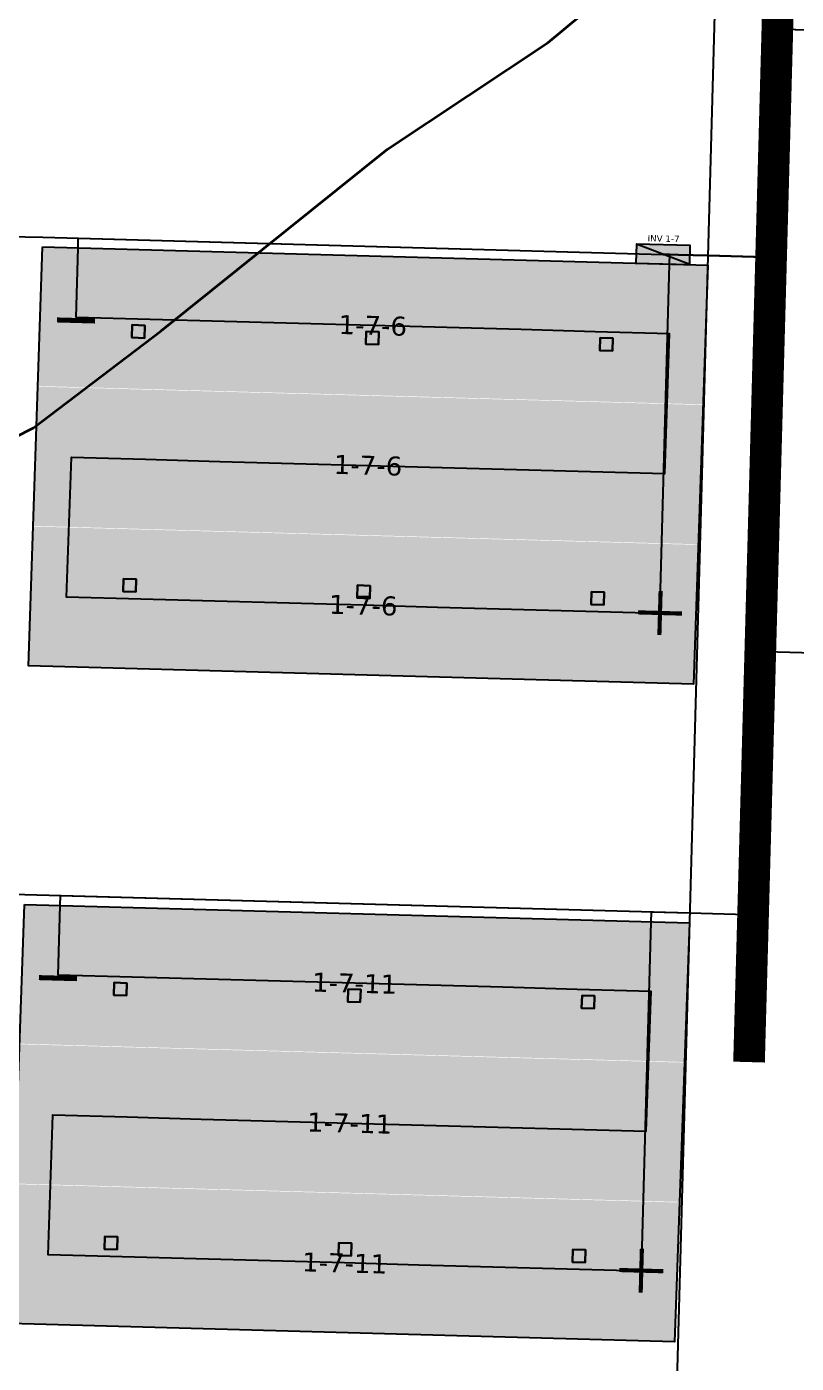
# Model space of a CAD drawing. Header units: metres. Extents: x 1477905 to 1478744, y 4202276 to 4202610.
# Drawn here: x 1478183.54 to 1478195.71, y 4202335.72 to 4202356.82 of the extents above; entities that cross this region are included whole.
import ezdxf

# ---------------------------------------------------------------- set-up
doc = ezdxf.new("R2010")
doc.units = ezdxf.units.M
doc.layers.add('Nouveau Terrain - CN - Courbes', color=22, linetype='Continuous', lineweight=0)
for name, color, linetype in [('PVcase AC Cables (Inverter - Transformer)', 181, 'Continuous'), ('PVcase Device Coloring', 7, 'Continuous'), ('PVcase Device Numbering', 7, 'Continuous'), ('PVcase Inverters', 7, 'Continuous'), ('PVcase Polarity Symbols', 7, 'Continuous'), ('PVcase Poles', 7, 'Continuous'), ('PVcase PV Area', 30, 'Continuous'), ('PVcase PV Modules (full frames)', 142, 'Continuous'), ('PVcase PV Modules (optimised)', 142, 'Continuous'), ('PVcase String Cables', 150, 'Continuous'), ('PVcase Stringing Numbers', 7, 'Continuous'), ('PVcase Strings', 92, 'Continuous'), ('PVcase Trenches', 7, 'Continuous')]:
    doc.layers.add(name, color=color, linetype=linetype)
doc.layers.add('PVcase AlignmentLine', color=130, linetype='Continuous', plot=False)
doc.styles.get("Standard").update_dxf_attribs({"font": 'verdana.ttf'})
doc.styles.add('UBS-Style de texte', font='verdana.ttf')

# ---------------------------------------------------------------- blocks, each defined once
blk = doc.blocks.new('3P9@15DEG F FX ID1 PVBlock')
at = {"layer": 'PVcase PV Modules (optimised)', "color": 0}
blk.add_polyline3d([(0, 0, 1.773945735132677), (10.51400162759372, -0.289989266967853, 1.773945735132681), (10.33147062642251, -6.907928142661405, 3.503197731902218e-15), (-0.1825310011712116, -6.617938875693552, 0)], close=True, dxfattribs=at)
blk = doc.blocks.new('PVcase Inverter (1st tier)')
at = {"layer": 'PVcase Inverters', "color": 0}
blk.add_lwpolyline([(0, 0), (850, 0), (850, 300), (0, 300)], close=True, dxfattribs=at)
blk.add_lwpolyline([(850, 0), (0, 300)], dxfattribs=at)

msp = doc.modelspace()

# ---------------------------------------------------------------- hatches: boundary and pattern name
at = {"layer": 'PVcase Device Coloring', "true_color": 0xb3ff80, "transparency": 33554582}
for points in [[(1478183.794517739, 4202353.347259003), (1478183.719763267, 4202351.148105009), (1478194.230760544, 4202350.858198607), (1478194.305515016, 4202353.057352601)], [(1478183.719435108, 4202351.138451128), (1478183.644680636, 4202348.939297135), (1478194.155677913, 4202348.649390733), (1478194.230432386, 4202350.848544726)], [(1478183.644352478, 4202348.929643254), (1478183.569598005, 4202346.730489261), (1478194.080595283, 4202346.440582858), (1478194.155349755, 4202348.639736852)], [(1478183.509864996, 4202342.962458455), (1478183.431436479, 4202340.763405797), (1478193.940662045, 4202340.47354826), (1478194.019090561, 4202342.672600918)], [(1478183.431092192, 4202340.75375236), (1478183.352663676, 4202338.554699702), (1478193.861889241, 4202338.264842165), (1478193.940317758, 4202340.463894823)], [(1478183.352319389, 4202338.545046265), (1478183.273890872, 4202336.345993607), (1478193.783116438, 4202336.05613607), (1478193.861544955, 4202338.255188728)]]:
    msp.add_hatch(color=71, dxfattribs=at).paths.add_polyline_path(points, flags=0)
at = {"layer": 'PVcase Device Coloring', "true_color": 0xb3ff80, "transparency": 33554672}
msp.add_hatch(color=71, dxfattribs=at).paths.add_polyline_path([(1478193.180541245, 4202353.388494865), (1478193.172270016, 4202353.088608908), (1478194.021946892, 4202353.065173761), (1478194.030218121, 4202353.365059718)], flags=0)
msp.add_hatch(color=71, dxfattribs=at).paths.add_polyline_path([(1478193.180541245, 4202353.388494865), (1478193.172270016, 4202353.088608908), (1478194.021946892, 4202353.065173761), (1478194.030218121, 4202353.365059718)], flags=0)
msp.add_hatch(color=71, dxfattribs=at).paths.add_polyline_path([(1478193.180541245, 4202353.388494865), (1478193.172270016, 4202353.088608908), (1478194.021946892, 4202353.065173761), (1478194.030218121, 4202353.365059718)], flags=0)
msp.add_hatch(color=71, dxfattribs=at).paths.add_polyline_path([(1478193.180541245, 4202353.388494865), (1478193.172270016, 4202353.088608908), (1478194.021946892, 4202353.065173761), (1478194.030218121, 4202353.365059718)], flags=0)
msp.add_hatch(color=71, dxfattribs=at).paths.add_polyline_path([(1478193.180541245, 4202353.388494865), (1478193.172270016, 4202353.088608908), (1478194.021946892, 4202353.065173761), (1478194.030218121, 4202353.365059718)], flags=0)
msp.add_hatch(color=71, dxfattribs=at).paths.add_polyline_path([(1478193.180541245, 4202353.388494865), (1478193.172270016, 4202353.088608908), (1478194.021946892, 4202353.065173761), (1478194.030218121, 4202353.365059718)], flags=0)
msp.add_hatch(color=71, dxfattribs=at).paths.add_polyline_path([(1478193.180541245, 4202353.388494865), (1478193.172270016, 4202353.088608908), (1478194.021946892, 4202353.065173761), (1478194.030218121, 4202353.365059718)], flags=0)
msp.add_hatch(color=71, dxfattribs=at).paths.add_polyline_path([(1478193.180541245, 4202353.388494865), (1478193.172270016, 4202353.088608908), (1478194.021946892, 4202353.065173761), (1478194.030218121, 4202353.365059718)], flags=0)
msp.add_hatch(color=71, dxfattribs=at).paths.add_polyline_path([(1478193.180541245, 4202353.388494865), (1478193.172270016, 4202353.088608908), (1478194.021946892, 4202353.065173761), (1478194.030218121, 4202353.365059718)], flags=0)

# ---------------------------------------------------------------- linework, layer by layer
at = {"layer": 'Nouveau Terrain - CN - Courbes', "linetype": 'Continuous', "lineweight": 35}
msp.add_polyline3d([(1478108.201662792, 4202310.286563788, 79), (1478129.648820191, 4202326.529082592, 79), (1478131.325178437, 4202327.386794096, 79), (1478146.788935921, 4202338.104896107, 79), (1478150.584058713, 4202340.325232695, 79), (1478154.523617674, 4202342.235574438, 79), (1478158.607612805, 4202343.835921335, 79), (1478168.154587835, 4202346.603702808, 79), (1478173.782166189, 4202347.811481615, 79), (1478177.965599721, 4202348.287399109, 79), (1478180.922794931, 4202349.103019699, 79), (1478183.651854246, 4202350.490134071, 79), (1478185.66780204, 4202352.018921008, 79), (1478189.245597964, 4202354.888711737, 79), (1478191.782635741, 4202356.570647975, 79), (1478193.89331294, 4202358.324786164, 79)], dxfattribs=at)
at = {"layer": 'PVcase AC Cables (Inverter - Transformer)'}
msp.add_polyline3d([(1478195.571860031, 4202359.156991498, 78.17785319563251), (1478195.489761804, 4202356.167001256, 78.10736016489003), (1478195.407663577, 4202353.177011013, 78.02777231194682), (1478194.310611034, 4202353.207269088, 78.05296328516975), (1478194.310611034, 4202353.207269088, 81.43080594335092), (1478193.601244069, 4202353.226834313, 81.4477741297537)], dxfattribs=at)
at = {"layer": 'PVcase AlignmentLine'}
msp.add_lwpolyline([(1478196.779234952, 4202442.745830558), (1478193.703769114, 4202331.24014277)], dxfattribs=at)
at = {"layer": 'PVcase Poles'}
for points in [[(1478185.204731791, 4202351.911832657, 78.00686617287882), (1478185.210245943, 4202352.111756628, 78.00686617287882), (1478185.210245943, 4202352.111756628, 81.32701883635167), (1478185.204731791, 4202351.911832657, 81.27341368011336), (1478185.204731791, 4202351.911832657, 78.00686617287882), (1478185.404655761, 4202351.906318504, 78.00686617287882), (1478185.404655761, 4202351.906318504, 81.26863146246573), (1478185.204731791, 4202351.911832657, 81.27341368011336), (1478185.404655761, 4202351.906318504, 81.26863146246573), (1478185.410169914, 4202352.106242476, 81.32223661870403), (1478185.410169914, 4202352.106242476, 78.00686617287882), (1478185.404655761, 4202351.906318504, 78.00686617287882), (1478185.410169914, 4202352.106242476, 78.00686617287882), (1478185.210245943, 4202352.111756628, 78.00686617287882), (1478185.410169914, 4202352.106242476, 78.00686617287882), (1478185.410169914, 4202352.106242476, 81.32223661870403), (1478185.210245943, 4202352.111756628, 81.32701883635167)], [(1478188.903267722, 4202351.809822426, 77.92116865035167), (1478188.908781874, 4202352.009746398, 77.92116865035167), (1478188.908781874, 4202352.009746398, 81.23854918626486), (1478188.903267722, 4202351.809822426, 81.18494403002656), (1478188.903267722, 4202351.809822426, 77.92116865035167), (1478189.103191693, 4202351.804308274, 77.92116865035167), (1478189.103191693, 4202351.804308274, 81.18016181237893), (1478188.903267722, 4202351.809822426, 81.18494403002656), (1478189.103191693, 4202351.804308274, 81.18016181237893), (1478189.108705845, 4202352.004232245, 81.23376696861723), (1478189.108705845, 4202352.004232245, 77.92116865035167), (1478189.103191693, 4202351.804308274, 77.92116865035167), (1478189.108705845, 4202352.004232245, 77.92116865035167), (1478188.908781874, 4202352.009746398, 77.92116865035167), (1478189.108705845, 4202352.004232245, 77.92116865035167), (1478189.108705845, 4202352.004232245, 81.23376696861723), (1478188.908781874, 4202352.009746398, 81.23854918626486)], [(1478192.601803653, 4202351.707812197, 77.84101313119842), (1478192.607317805, 4202351.907736168, 77.84101313119842), (1478192.607317805, 4202351.907736168, 81.15007953643205), (1478192.601803653, 4202351.707812197, 81.09647438019374), (1478192.601803653, 4202351.707812197, 77.84101313119842), (1478192.801727624, 4202351.702298044, 77.84101313119842), (1478192.801727624, 4202351.702298044, 81.09169216254611), (1478192.601803653, 4202351.707812197, 81.09647438019374), (1478192.801727624, 4202351.702298044, 81.09169216254611), (1478192.807241776, 4202351.902222016, 81.14529731878442), (1478192.807241776, 4202351.902222016, 77.84101313119842), (1478192.801727624, 4202351.702298044, 77.84101313119842), (1478192.807241776, 4202351.902222016, 77.84101313119842), (1478192.607317805, 4202351.907736168, 77.84101313119842), (1478192.807241776, 4202351.902222016, 77.84101313119842), (1478192.807241776, 4202351.902222016, 81.14529731878442), (1478192.607317805, 4202351.907736168, 81.15007953643205)], [(1478185.068464273, 4202347.90306574, 77.89087144136329), (1478185.073978426, 4202348.102989712, 77.89087144136329), (1478185.073978426, 4202348.102989712, 80.2525817310401), (1478185.068464273, 4202347.90306574, 80.19897657480179), (1478185.068464273, 4202347.90306574, 77.89087144136329), (1478185.268388244, 4202347.897551588, 77.89087144136329), (1478185.268388244, 4202347.897551588, 80.19419435715416), (1478185.068464273, 4202347.90306574, 80.19897657480179), (1478185.268388244, 4202347.897551588, 80.19419435715416), (1478185.273902396, 4202348.097475559, 80.24779951339247), (1478185.273902396, 4202348.097475559, 77.89087144136329), (1478185.268388244, 4202347.897551588, 77.89087144136329), (1478185.273902396, 4202348.097475559, 77.89087144136329), (1478185.073978426, 4202348.102989712, 77.89087144136329), (1478185.273902396, 4202348.097475559, 77.89087144136329), (1478185.273902396, 4202348.097475559, 80.24779951339247), (1478185.073978426, 4202348.102989712, 80.2525817310401)], [(1478188.767000205, 4202347.80105551, 77.80767927992837), (1478188.772514357, 4202348.000979481, 77.80767927992837), (1478188.772514357, 4202348.000979481, 80.16411208095329), (1478188.767000205, 4202347.80105551, 80.110506924715), (1478188.767000205, 4202347.80105551, 77.80767927992837), (1478188.966924175, 4202347.795541357, 77.80767927992837), (1478188.966924175, 4202347.795541357, 80.10572470706735), (1478188.767000205, 4202347.80105551, 80.110506924715), (1478188.966924175, 4202347.795541357, 80.10572470706735), (1478188.972438328, 4202347.995465329, 80.15932986330566), (1478188.972438328, 4202347.995465329, 77.80767927992837), (1478188.966924175, 4202347.795541357, 77.80767927992837), (1478188.972438328, 4202347.995465329, 77.80767927992837), (1478188.772514357, 4202348.000979481, 77.80767927992837), (1478188.972438328, 4202347.995465329, 77.80767927992837), (1478188.972438328, 4202347.995465329, 80.15932986330566), (1478188.772514357, 4202348.000979481, 80.16411208095329)], [(1478192.465536135, 4202347.69904528, 77.72597058185436), (1478192.471050288, 4202347.898969252, 77.72597058185436), (1478192.471050288, 4202347.898969252, 80.07564243112432), (1478192.465536135, 4202347.69904528, 80.02203727488602), (1478192.465536135, 4202347.69904528, 77.72597058185436), (1478192.665460106, 4202347.693531128, 77.72597058185436), (1478192.665460106, 4202347.693531128, 80.01725505723839), (1478192.465536135, 4202347.69904528, 80.02203727488602), (1478192.665460106, 4202347.693531128, 80.01725505723839), (1478192.670974259, 4202347.893455099, 80.07086021347669), (1478192.670974259, 4202347.893455099, 77.72597058185436), (1478192.665460106, 4202347.693531128, 77.72597058185436), (1478192.670974259, 4202347.893455099, 77.72597058185436), (1478192.471050288, 4202347.898969252, 77.72597058185436), (1478192.670974259, 4202347.893455099, 77.72597058185436), (1478192.670974259, 4202347.893455099, 80.07086021347669), (1478192.471050288, 4202347.898969252, 80.07564243112432)], [(1478184.917652635, 4202341.527099032, 77.73662699791471), (1478184.923166788, 4202341.727023004, 77.73662699791471), (1478184.923166788, 4202341.727023004, 81.06780695855998), (1478184.917652635, 4202341.527099032, 81.0141927652286), (1478184.917652635, 4202341.527099032, 77.73662699791471), (1478185.117576606, 4202341.52158488, 77.73662699791471), (1478185.117576606, 4202341.52158488, 81.00816239549013), (1478184.917652635, 4202341.527099032, 81.0141927652286), (1478185.117576606, 4202341.52158488, 81.00816239549013), (1478185.123090758, 4202341.721508851, 81.06177658882153), (1478185.123090758, 4202341.721508851, 77.73662699791471), (1478185.117576606, 4202341.52158488, 77.73662699791471), (1478185.123090758, 4202341.721508851, 77.73662699791471), (1478184.923166788, 4202341.727023004, 77.73662699791471), (1478185.123090758, 4202341.721508851, 77.73662699791471), (1478185.123090758, 4202341.721508851, 81.06177658882153), (1478184.923166788, 4202341.727023004, 81.06780695855998)], [(1478188.615565149, 4202341.425105997, 77.61737606086993), (1478188.621079301, 4202341.625029969, 77.61737606086993), (1478188.621079301, 4202341.625029969, 80.9562656586353), (1478188.615565149, 4202341.425105997, 80.9026514653039), (1478188.615565149, 4202341.425105997, 77.61737606086993), (1478188.81548912, 4202341.419591845, 77.61737606086993), (1478188.81548912, 4202341.419591845, 80.89662109556545), (1478188.615565149, 4202341.425105997, 80.9026514653039), (1478188.81548912, 4202341.419591845, 80.89662109556545), (1478188.821003272, 4202341.619515817, 80.95023528889683), (1478188.821003272, 4202341.619515817, 77.61737606086993), (1478188.81548912, 4202341.419591845, 77.61737606086993), (1478188.821003272, 4202341.619515817, 77.61737606086993), (1478188.621079301, 4202341.625029969, 77.61737606086993), (1478188.821003272, 4202341.619515817, 77.61737606086993), (1478188.821003272, 4202341.619515817, 80.95023528889683), (1478188.621079301, 4202341.625029969, 80.9562656586353)], [(1478192.313477663, 4202341.323112962, 77.53870444155217), (1478192.318991815, 4202341.523036934, 77.53870444155217), (1478192.318991815, 4202341.523036934, 80.84472435846027), (1478192.313477663, 4202341.323112962, 80.79111016512887), (1478192.313477663, 4202341.323112962, 77.53870444155217), (1478192.513401634, 4202341.317598809, 77.53870444155217), (1478192.513401634, 4202341.317598809, 80.78507979539042), (1478192.313477663, 4202341.323112962, 80.79111016512887), (1478192.513401634, 4202341.317598809, 80.78507979539042), (1478192.518915786, 4202341.517522781, 80.8386939887218), (1478192.518915786, 4202341.517522781, 77.53870444155217), (1478192.513401634, 4202341.317598809, 77.53870444155217), (1478192.518915786, 4202341.517522781, 77.53870444155217), (1478192.318991815, 4202341.523036934, 77.53870444155217), (1478192.518915786, 4202341.517522781, 77.53870444155217), (1478192.518915786, 4202341.517522781, 80.8386939887218), (1478192.318991815, 4202341.523036934, 80.84472435846027)], [(1478184.774687821, 4202337.518516836, 77.64117283537246), (1478184.780201973, 4202337.718440807, 77.64117283537246), (1478184.780201973, 4202337.718440807, 79.99355095830468), (1478184.774687821, 4202337.518516836, 79.9399367649733), (1478184.774687821, 4202337.518516836, 77.64117283537246), (1478184.974611792, 4202337.513002683, 77.64117283537246), (1478184.974611792, 4202337.513002683, 79.93390639523483), (1478184.774687821, 4202337.518516836, 79.9399367649733), (1478184.974611792, 4202337.513002683, 79.93390639523483), (1478184.980125944, 4202337.712926655, 79.98752058856623), (1478184.980125944, 4202337.712926655, 77.64117283537246), (1478184.974611792, 4202337.513002683, 77.64117283537246), (1478184.980125944, 4202337.712926655, 77.64117283537246), (1478184.780201973, 4202337.718440807, 77.64117283537246), (1478184.980125944, 4202337.712926655, 77.64117283537246), (1478184.980125944, 4202337.712926655, 79.98752058856623), (1478184.780201973, 4202337.718440807, 79.99355095830468)], [(1478188.472600335, 4202337.4165238, 77.52192189830444), (1478188.478114487, 4202337.616447772, 77.52192189830444), (1478188.478114487, 4202337.616447772, 79.88200965812965), (1478188.472600335, 4202337.4165238, 79.82839546479826), (1478188.472600335, 4202337.4165238, 77.52192189830444), (1478188.672524306, 4202337.411009648, 77.52192189830444), (1478188.672524306, 4202337.411009648, 79.8223650950598), (1478188.472600335, 4202337.4165238, 79.82839546479826), (1478188.672524306, 4202337.411009648, 79.8223650950598), (1478188.678038458, 4202337.61093362, 79.87597928839119), (1478188.678038458, 4202337.61093362, 77.52192189830444), (1478188.672524306, 4202337.411009648, 77.52192189830444), (1478188.678038458, 4202337.61093362, 77.52192189830444), (1478188.478114487, 4202337.616447772, 77.52192189830444), (1478188.678038458, 4202337.61093362, 77.52192189830444), (1478188.678038458, 4202337.61093362, 79.87597928839119), (1478188.478114487, 4202337.616447772, 79.88200965812965)], [(1478192.170512848, 4202337.314530765, 77.4128727221935), (1478192.176027001, 4202337.514454736, 77.4128727221935), (1478192.176027001, 4202337.514454736, 79.77046835795991), (1478192.170512848, 4202337.314530765, 79.71685416462853), (1478192.170512848, 4202337.314530765, 77.4128727221935), (1478192.370436819, 4202337.309016612, 77.4128727221935), (1478192.370436819, 4202337.309016612, 79.71082379489006), (1478192.170512848, 4202337.314530765, 79.71685416462853), (1478192.370436819, 4202337.309016612, 79.71082379489006), (1478192.375950971, 4202337.508940584, 79.76443798822146), (1478192.375950971, 4202337.508940584, 77.4128727221935), (1478192.370436819, 4202337.309016612, 77.4128727221935), (1478192.375950971, 4202337.508940584, 77.4128727221935), (1478192.176027001, 4202337.514454736, 77.4128727221935), (1478192.375950971, 4202337.508940584, 77.4128727221935), (1478192.375950971, 4202337.508940584, 79.76443798822146), (1478192.176027001, 4202337.514454736, 79.77046835795991)]]:
    msp.add_polyline3d(points, dxfattribs=at)
at = {"layer": 'PVcase PV Area', "color": 92, "lineweight": 0, "ltscale": 0.3}
msp.add_lwpolyline([(1478081.195897831, 4202309.408074516, -0.05134033259658074), (1478078.780944264, 4202309.865308243), (1478063.362561366, 4202314.461482239, 0.05805379121474256), (1478060.627146449, 4202314.941552777, 0.01764863790454796), (1478045.521908471, 4202315.280897629), (1477980.304835158, 4202315.382556441), (1477969.227141967, 4202315.399824084, -0.5981483022966041), (1477963.409771807, 4202326.276816209), (1477966.523975583, 4202330.958387922), (1477988.681383842, 4202364.267542757), (1478000.256834568, 4202382.239012351), (1478010.317299969, 4202397.723511036), (1478024.479096755, 4202416.97208983), (1478037.541256056, 4202436.830169353), (1478046.880113991, 4202449.340671219), (1478048.925549185, 4202451.178073373), (1478191.473299444, 4202447.246428729, 0.1064139140517762), (1478196.779234951, 4202442.745830558), (1478193.703769114, 4202331.24014277), (1478155.058289575, 4202322.182856176, 0.2166355322477609), (1478133.90654308, 4202308.191252904, -0.2264994037307809), (1478128.45885733, 4202305.403806316), (1478120.587080255, 4202306.0704303)], format="xyb", close=True, dxfattribs=at)
at = {"layer": 'PVcase String Cables'}
for points in [[(1478197.483325194, 4202378.701597208, 81.9867871869515), (1478197.059496216, 4202378.713286939, 81.99744341753734), (1478197.059496216, 4202378.713286939, 78.56125462929336), (1478195.909626176, 4202378.745001786, 78.59493531861888), (1478195.834263516, 4202376.000318632, 78.5360084681712), (1478195.758900855, 4202373.255635477, 78.47755518487479), (1478195.683538195, 4202370.510952322, 78.4156899387031), (1478195.608175534, 4202367.766269168, 78.36324698704412), (1478195.532812874, 4202365.021586013, 78.30839169026835), (1478195.457450213, 4202362.276902858, 78.25294749817819), (1478195.382087553, 4202359.532219703, 78.19105647587051), (1478195.306724892, 4202356.787536548, 78.12696372385957), (1478196.445212301, 4202356.756135649, 78.0994150060959), (1478196.445212301, 4202356.756135649, 81.4968609533698), (1478211.072804463, 4202356.352688457, 81.19911161136923), (1478211.068668848, 4202356.202745472, 81.19909497419381), (1478211.038335786, 4202355.102974188, 80.90423906187473)], [(1478197.483325194, 4202378.701597208, 81.9867871869515), (1478197.059496216, 4202378.713286939, 81.99744341753734), (1478197.059496216, 4202378.713286939, 78.56125462929336), (1478195.909626176, 4202378.745001786, 78.59493531861888), (1478195.834263516, 4202376.000318632, 78.5360084681787), (1478195.758900855, 4202373.255635477, 78.47755518487479), (1478195.683538195, 4202370.510952322, 78.4156899387031), (1478195.608175534, 4202367.766269168, 78.36324698705178), (1478195.532812873, 4202365.021586013, 78.30839169028322), (1478195.457450213, 4202362.276902858, 78.25294749819197), (1478195.382087552, 4202359.532219703, 78.19105647587637), (1478195.306724892, 4202356.787536548, 78.12696372387053), (1478196.445212301, 4202356.756135649, 78.0994150060959), (1478196.445212301, 4202356.756135649, 81.4968609533698), (1478212.233073576, 4202356.320686789, 81.17549396047042), (1478212.228937962, 4202356.170743803, 81.17547732329915), (1478212.137672462, 4202352.861774365, 80.28832086062938)], [(1478197.483325194, 4202378.701597208, 81.9867871869515), (1478197.059496216, 4202378.713286939, 81.99744341753734), (1478197.059496216, 4202378.713286939, 78.56125462929336), (1478195.909626176, 4202378.745001786, 78.59493531861888), (1478195.834263516, 4202376.000318632, 78.5360084681712), (1478195.758900855, 4202373.255635477, 78.47755518487479), (1478195.683538195, 4202370.510952322, 78.4156899387031), (1478195.608175534, 4202367.766269168, 78.36324698704412), (1478195.532812874, 4202365.021586013, 78.30839169027578), (1478195.457450213, 4202362.276902858, 78.2529474981851), (1478195.382087552, 4202359.532219703, 78.19105647587637), (1478195.306724892, 4202356.787536548, 78.12696372386505), (1478196.445212301, 4202356.756135649, 78.0994150060959), (1478196.445212301, 4202356.756135649, 81.4968609533698), (1478213.405385008, 4202356.288352979, 81.1516311843115), (1478213.401249394, 4202356.138409994, 81.15161454714023), (1478213.309983893, 4202352.829440556, 80.26445808447521)], [(1478197.483325194, 4202378.701597208, 81.9867871869515), (1478197.059496216, 4202378.713286939, 81.99744341753734), (1478197.059496216, 4202378.713286939, 78.56125462929336), (1478195.909626176, 4202378.745001786, 78.59493531861888), (1478195.834263516, 4202376.000318632, 78.5360084681712), (1478195.758900855, 4202373.255635477, 78.47755518487479), (1478195.683538195, 4202370.510952322, 78.4156899387031), (1478195.608175534, 4202367.766269168, 78.36324698704412), (1478195.532812874, 4202365.021586013, 78.30839169027578), (1478195.457450213, 4202362.276902858, 78.2529474981851), (1478195.382087552, 4202359.532219703, 78.19105647587637), (1478195.306724892, 4202356.787536548, 78.12696372386505), (1478196.445212301, 4202356.756135649, 78.0994150060959), (1478196.445212301, 4202356.756135649, 81.4968609533698), (1478212.245115894, 4202356.320354647, 81.17524883521986), (1478212.24098028, 4202356.170411661, 81.17523219804384), (1478212.210647217, 4202355.070640378, 80.8803762859748)], [(1478193.601244069, 4202353.226834313, 81.4477741297537), (1478194.310611035, 4202353.207269094, 81.4308059433499), (1478194.310611035, 4202353.207269094, 78.05296328531513), (1478195.407663578, 4202353.177011027, 78.02777231231283), (1478195.479196128, 4202355.782202804, 78.09812164744808), (1478195.550728677, 4202358.387394581, 78.16105853963076), (1478195.622261226, 4202360.992586358, 78.21938156308578), (1478195.693793776, 4202363.597778136, 78.27516454231149), (1478194.597780864, 4202363.628007537, 78.30825923936115), (1478194.597780864, 4202363.628007537, 81.72426129096817), (1478173.534114851, 4202364.208969676, 82.09853669290837), (1478173.271295742, 4202364.216218553, 82.10230004232166), (1478163.308484955, 4202364.491005282, 82.20832968804368), (1478163.30434934, 4202364.341062308, 82.20832513942233), (1478163.152151402, 4202358.822894716, 80.72909059554047)], [(1478193.601244069, 4202353.226834313, 81.4477741297537), (1478194.310611035, 4202353.207269094, 81.4308059433499), (1478194.310611035, 4202353.207269094, 78.05296328531513), (1478195.407663578, 4202353.177011027, 78.02777231231283), (1478195.479196128, 4202355.782202804, 78.09812164744808), (1478195.550728677, 4202358.387394582, 78.16105853965519), (1478195.622261226, 4202360.992586359, 78.21938156310847), (1478195.693793776, 4202363.597778137, 78.27516454233209), (1478194.597780864, 4202363.628007524, 78.30825923907973), (1478194.597780864, 4202363.628007524, 81.72426129096482), (1478194.00411371, 4202363.644381595, 81.73481002509867), (1478193.999978095, 4202363.494438617, 81.7347973468417), (1478193.847780157, 4202357.976271026, 80.2554131946218)], [(1478193.601244069, 4202353.226834313, 81.4477741297537), (1478194.310611035, 4202353.207269094, 81.4308059433499), (1478194.310611035, 4202353.207269094, 78.05296328531513), (1478195.407663578, 4202353.177011027, 78.02777231231283), (1478195.457156221, 4202354.979516711, 78.07769830709053), (1478195.506648864, 4202356.782022396, 78.12212603391463), (1478196.4452123, 4202356.756135647, 78.09941500605544), (1478196.4452123, 4202356.756135647, 81.4968609533733), (1478217.507840963, 4202356.175202112, 81.06812437417739), (1478217.770674166, 4202356.167952844, 81.06321389431629), (1478238.829711085, 4202355.587118373, 80.48423172827783), (1478239.07897111, 4202355.580243471, 80.47695579154211), (1478243.159327944, 4202355.467702147, 80.43034332563782), (1478243.15519233, 4202355.317759168, 80.43033808489399), (1478243.124859267, 4202354.217987885, 80.13552397265435)], [(1478193.601244069, 4202353.226834313, 81.4477741297537), (1478194.310611035, 4202353.207269094, 81.4308059433499), (1478194.310611035, 4202353.207269094, 78.05296328531513), (1478195.407663578, 4202353.177011027, 78.02777231231283), (1478195.457156221, 4202354.979516712, 78.07769830711773), (1478195.506648864, 4202356.782022397, 78.12212603393759), (1478196.4452123, 4202356.756135648, 78.09941500607842), (1478196.4452123, 4202356.756135648, 81.49686095337391), (1478217.507840963, 4202356.175202112, 81.06812437417739), (1478217.770674166, 4202356.167952845, 81.06321389431719), (1478238.829711085, 4202355.587118373, 80.48423172827783), (1478239.07897111, 4202355.580243471, 80.47695579154211), (1478244.325046353, 4202355.435550181, 80.41702659579647), (1478244.320910739, 4202355.285607202, 80.41702135505231), (1478244.229645239, 4202351.976637764, 79.5299906588548)], [(1478193.601244069, 4202353.226834313, 81.4477741297537), (1478194.310611035, 4202353.207269094, 81.4308059433499), (1478194.310611035, 4202353.207269094, 78.05296328531513), (1478195.407663578, 4202353.177011027, 78.02777231231283), (1478195.457156221, 4202354.979516711, 78.07769830709053), (1478195.506648864, 4202356.782022395, 78.12212603389715), (1478196.4452123, 4202356.756135646, 78.09941500603249), (1478196.4452123, 4202356.756135646, 81.49686095337266), (1478217.507840963, 4202356.175202111, 81.06812437417675), (1478217.770674166, 4202356.167952844, 81.06321389431629), (1478238.829711085, 4202355.587118373, 80.48423172827783), (1478239.07897111, 4202355.580243471, 80.47695579154211), (1478245.497524, 4202355.403211787, 80.40363265096927), (1478245.493388385, 4202355.253268807, 80.40362741022479), (1478245.402122885, 4202351.944299369, 79.51659671390519)], [(1478193.601244069, 4202353.226834313, 81.4477741297537), (1478194.310611035, 4202353.207269094, 81.4308059433499), (1478194.310611035, 4202353.207269094, 78.05296328531513), (1478195.407663578, 4202353.177011027, 78.02777231231283), (1478195.457156221, 4202354.979516712, 78.07769830711773), (1478195.506648864, 4202356.782022397, 78.12212603394306), (1478196.4452123, 4202356.756135648, 78.09941500607842), (1478196.4452123, 4202356.756135648, 81.49686095337391), (1478217.507840963, 4202356.175202112, 81.06812437417739), (1478217.770674166, 4202356.167952845, 81.06321389431719), (1478238.829711085, 4202355.587118373, 80.48423172827783), (1478239.07897111, 4202355.580243471, 80.47695579154211), (1478244.33180559, 4202355.435363753, 80.41694938081595), (1478244.327669975, 4202355.285420774, 80.41694414007178), (1478244.297336913, 4202354.18564949, 80.12213002778773)], [(1478193.601244069, 4202353.226834313, 81.4477741297537), (1478194.310611035, 4202353.207269094, 81.4308059433499), (1478194.310611035, 4202353.207269094, 78.05296328531513), (1478195.407663578, 4202353.177011027, 78.02777231231283), (1478195.457156221, 4202354.979516711, 78.07769830709053), (1478195.506648864, 4202356.782022396, 78.12212603392011), (1478196.4452123, 4202356.756135647, 78.09941500605544), (1478196.4452123, 4202356.756135647, 81.4968609533733), (1478217.507840963, 4202356.175202112, 81.06812437417739), (1478217.770674166, 4202356.167952844, 81.06321389431629), (1478238.829711085, 4202355.587118373, 80.48423172827783), (1478239.07897111, 4202355.580243471, 80.47695579154211), (1478259.560496516, 4202355.015337487, 80.24298252804634), (1478259.556360902, 4202354.8653945, 80.24297728730224), (1478259.404162963, 4202349.347226908, 78.76373000719828)], [(1478193.601244069, 4202353.226834313, 81.4477741297537), (1478194.310611035, 4202353.207269094, 81.4308059433499), (1478194.310611035, 4202353.207269094, 78.05296328531513), (1478195.407663578, 4202353.177011027, 78.02777231231283), (1478195.457156221, 4202354.979516711, 78.07769830709053), (1478195.506648864, 4202356.782022396, 78.12212603392011), (1478196.4452123, 4202356.756135648, 78.09941500607842), (1478196.4452123, 4202356.756135648, 81.49686095337391), (1478217.507840963, 4202356.175202119, 81.06812437417766), (1478217.770674166, 4202356.167952852, 81.06321389431794), (1478228.844524152, 4202355.862522279, 80.75875734790199), (1478228.840388538, 4202355.712579296, 80.75872700180024), (1478228.688190599, 4202350.194411704, 79.27901765864982)], [(1478193.601244069, 4202353.226834313, 81.4477741297537), (1478194.310611035, 4202353.207269094, 81.4308059433499), (1478194.310611035, 4202353.207269094, 78.05296328531513), (1478195.407663578, 4202353.177011027, 78.02777231231283), (1478195.457156221, 4202354.979516711, 78.07769830709053), (1478195.506648864, 4202356.782022396, 78.12212603391463), (1478196.4452123, 4202356.756135648, 78.09941500607842), (1478196.4452123, 4202356.756135648, 81.49686095337391), (1478217.507840963, 4202356.175202119, 81.06812437417766), (1478217.770674166, 4202356.167952852, 81.06321389431794), (1478227.672412631, 4202355.894850574, 80.79098254746225), (1478227.668277017, 4202355.744907592, 80.79095220136139), (1478227.516079078, 4202350.226740001, 79.31124285821097)], [(1478193.601244069, 4202353.226834313, 81.4477741297537), (1478194.310611035, 4202353.207269094, 81.4308059433499), (1478194.310611035, 4202353.207269094, 78.05296328531513), (1478195.407663578, 4202353.177011027, 78.02777231231283), (1478195.457156221, 4202354.979516713, 78.07769830714493), (1478195.506648864, 4202356.782022398, 78.12212603396055), (1478196.445212301, 4202356.756135662, 78.09941500641186), (1478196.445212301, 4202356.756135662, 81.49686095337383), (1478196.980982648, 4202356.741358456, 81.48595517567983), (1478196.976847034, 4202356.591415478, 81.48593853850883), (1478196.824649095, 4202351.073247886, 80.00648152549786)], [(1478141.532350427, 4202348.990536843, 80.61246385515372), (1478141.684548366, 4202354.508704437, 82.09171058969808), (1478141.688683979, 4202354.658647388, 82.09171580076685), (1478162.204851956, 4202354.092785918, 81.85801129136726), (1478162.454621417, 4202354.085896965, 81.85534123070495), (1478183.520929859, 4202353.504861936, 81.68601344431885), (1478183.799613757, 4202353.497175487, 81.68223090354986), (1478193.601244069, 4202353.226834313, 81.4477741297537)], [(1478155.737432399, 4202353.020500475, 81.63647133768383), (1478155.767765461, 4202354.120271759, 81.93128534138701), (1478155.771901075, 4202354.270214717, 81.93129055245807), (1478162.204851956, 4202354.092785918, 81.85801129136726), (1478162.454621417, 4202354.085896965, 81.85534123070495), (1478183.520929859, 4202353.504861936, 81.68601344431885), (1478183.799613757, 4202353.497175487, 81.68223090354986), (1478193.601244069, 4202353.226834313, 81.4477741297537)], [(1478156.842237965, 4202350.779149814, 81.03097577564515), (1478156.933503466, 4202354.088119253, 81.9180061447682), (1478156.937639079, 4202354.23806221, 81.91801135583924), (1478162.204851956, 4202354.092785918, 81.85801129136726), (1478162.454621417, 4202354.085896965, 81.85534123070495), (1478183.520929859, 4202353.504861936, 81.68601344431885), (1478183.799613757, 4202353.497175487, 81.68223090354986), (1478193.601244069, 4202353.226834313, 81.4477741297537)], [(1478156.909910478, 4202352.988162068, 81.6231153630381), (1478156.94024354, 4202354.087933353, 81.91792936699103), (1478156.944379154, 4202354.237876311, 81.91793457806207), (1478162.204851956, 4202354.092785918, 81.85801129136726), (1478162.454621417, 4202354.085896965, 81.85534123070495), (1478183.520929859, 4202353.504861936, 81.68601344431885), (1478183.799613757, 4202353.497175487, 81.68223090354986), (1478193.601244069, 4202353.226834313, 81.4477741297537)], [(1478158.014716044, 4202350.746811408, 81.01761980149863), (1478158.105981544, 4202354.055780846, 81.90465017037457), (1478158.110117158, 4202354.205723804, 81.90465538144593), (1478162.204851956, 4202354.092785918, 81.85801129136726), (1478162.454621417, 4202354.085896965, 81.85534123070495), (1478183.520929859, 4202353.504861936, 81.68601344431885), (1478183.799613757, 4202353.497175487, 81.68223090354986), (1478193.601244069, 4202353.226834313, 81.4477741297537)], [(1478172.232981392, 4202348.143775185, 80.29628649172169), (1478172.385179331, 4202353.661942776, 81.77548507898558), (1478172.389314944, 4202353.811885742, 81.77548767363709), (1478183.520929859, 4202353.504861936, 81.68601344431885), (1478183.799613757, 4202353.497175487, 81.68223090354986), (1478193.601244069, 4202353.226834313, 81.4477741297537)], [(1478173.53687464, 4202352.529569677, 81.47117970673924), (1478173.567207702, 4202353.629340961, 81.76598411453331), (1478173.571343316, 4202353.779283927, 81.76598670918504), (1478183.520929859, 4202353.504861936, 81.68601344431885), (1478183.799613757, 4202353.497175487, 81.68223090354986), (1478193.601244069, 4202353.226834313, 81.4477741297537)], [(1478182.785627571, 4202347.852720053, 80.21146592513293), (1478182.937825509, 4202353.370887645, 81.69066451239868), (1478182.941961123, 4202353.520830614, 81.69066710704944), (1478183.520929859, 4202353.504861936, 81.68601344431885), (1478183.799613757, 4202353.497175487, 81.68223090354986), (1478193.601244069, 4202353.226834313, 81.4477741297537)], [(1478184.323763003, 4202352.232053852, 81.37396653527344), (1478184.354096065, 4202353.331825135, 81.66884568854849), (1478184.358231679, 4202353.481768108, 81.66886866157814), (1478193.601244069, 4202353.226834313, 81.4477741297537)], [(1478193.601244069, 4202353.226834313, 81.4477741297537), (1478194.310611035, 4202353.207269094, 81.4308059433499), (1478194.310611035, 4202353.207269094, 78.05296328531513), (1478195.207739606, 4202353.182525177, 78.03236304902565), (1478195.136454039, 4202350.586328422, 77.95893348876766), (1478195.065168472, 4202347.990131665, 77.88193508022395), (1478194.993882904, 4202345.393934909, 77.80811185639695), (1478194.922597337, 4202342.797738153, 77.72962251936998), (1478194.02443704, 4202342.822510533, 77.75062120516402), (1478194.02443704, 4202342.822510533, 81.11505124334454), (1478183.515211474, 4202343.112368062, 81.43204432490411), (1478183.215304401, 4202343.120639873, 81.4361772153564), (1478162.148385284, 4202343.701691738, 81.49023901906578), (1478161.899047627, 4202343.708568782, 81.4950593376037), (1478141.376359225, 4202344.274610086, 81.83761538700239), (1478141.372223611, 4202344.124667118, 81.83760419912154), (1478141.220025672, 4202338.606499526, 80.35824747522912)], [(1478193.601244069, 4202353.226834313, 81.4477741297537), (1478194.310611035, 4202353.207269094, 81.4308059433499), (1478194.310611035, 4202353.207269094, 78.05296328531513), (1478195.207739606, 4202353.182525177, 78.03236304902565), (1478195.136454038, 4202350.586328422, 77.95893348877125), (1478195.065168471, 4202347.990131665, 77.88193508022852), (1478194.993882904, 4202345.393934909, 77.80811185639695), (1478194.922597337, 4202342.797738153, 77.72962251937525), (1478194.02443704, 4202342.822510533, 77.75062120516402), (1478194.02443704, 4202342.822510533, 81.11505124334454), (1478183.515211474, 4202343.112368061, 81.4320443249031), (1478183.215304401, 4202343.120639872, 81.43617721535632), (1478162.148385284, 4202343.701691736, 81.49023901906558), (1478161.899047627, 4202343.708568779, 81.49505933760221), (1478155.464801083, 4202343.886033311, 81.60245706414439), (1478155.460665469, 4202343.736090335, 81.60244587626345), (1478155.430332407, 4202342.636319051, 81.30760995183391)], [(1478193.601244069, 4202353.226834313, 81.4477741297537), (1478194.310611035, 4202353.207269094, 81.4308059433499), (1478194.310611035, 4202353.207269094, 78.05296328531513), (1478195.207739606, 4202353.182525177, 78.03236304902565), (1478195.136454039, 4202350.586328422, 77.95893348876766), (1478195.065168472, 4202347.990131665, 77.88193508022395), (1478194.993882905, 4202345.393934909, 77.80811185639205), (1478194.922597338, 4202342.797738153, 77.7296225193647), (1478194.02443704, 4202342.822510533, 77.75062120516402), (1478194.02443704, 4202342.822510533, 81.11505124334454), (1478183.515211474, 4202343.11236806, 81.43204432490211), (1478183.215304401, 4202343.120639871, 81.43617721535625), (1478162.148385284, 4202343.701691735, 81.49023901906551), (1478161.899047627, 4202343.708568777, 81.49505933760122), (1478156.627316492, 4202343.853969687, 81.5830528477993), (1478156.623180878, 4202343.704026712, 81.58304165991886), (1478156.531915377, 4202340.395057273, 80.69594533552674)], [(1478193.601244069, 4202353.226834313, 81.4477741297537), (1478194.310611035, 4202353.207269094, 81.4308059433499), (1478194.310611035, 4202353.207269094, 78.05296328531513), (1478195.207739606, 4202353.182525177, 78.03236304902565), (1478195.136454039, 4202350.586328422, 77.95893348876766), (1478195.065168472, 4202347.990131665, 77.88193508022395), (1478194.993882904, 4202345.393934909, 77.80811185639695), (1478194.922597337, 4202342.797738153, 77.72962251936998), (1478194.02443704, 4202342.822510533, 77.75062120516402), (1478194.02443704, 4202342.822510533, 81.11505124334454), (1478183.515211474, 4202343.112368061, 81.4320443249031), (1478183.215304401, 4202343.120639871, 81.43617721535625), (1478162.148385284, 4202343.701691735, 81.49023901906551), (1478161.899047627, 4202343.708568778, 81.49505933760172), (1478156.637191988, 4202343.853697308, 81.58288801017969), (1478156.633056374, 4202343.703754333, 81.58287682229877), (1478156.602723312, 4202342.603983049, 81.28804089786536)], [(1478193.601244069, 4202353.226834313, 81.4477741297537), (1478194.310611035, 4202353.207269094, 81.4308059433499), (1478194.310611035, 4202353.207269094, 78.05296328531513), (1478195.207739606, 4202353.182525177, 78.03236304902565), (1478195.136454039, 4202350.586328422, 77.95893348876766), (1478195.065168472, 4202347.990131665, 77.88193508022395), (1478194.993882904, 4202345.393934909, 77.80811185639695), (1478194.922597337, 4202342.797738153, 77.72962251936998), (1478194.02443704, 4202342.822510533, 77.75062120516402), (1478194.02443704, 4202342.822510533, 81.11505124334454), (1478183.515211474, 4202343.11236806, 81.43204432490211), (1478183.215304401, 4202343.120639871, 81.43617721535625), (1478162.148385284, 4202343.701691734, 81.49023901906544), (1478161.899047627, 4202343.708568777, 81.49505933760122), (1478157.799707398, 4202343.821633685, 81.56348379382348), (1478157.795571784, 4202343.67169071, 81.56347260594254), (1478157.704306283, 4202340.362721271, 80.67637628155819)], [(1478193.601244069, 4202353.226834313, 81.4477741297537), (1478194.310611035, 4202353.207269094, 81.4308059433499), (1478194.310611035, 4202353.207269094, 78.05296328531513), (1478195.207739606, 4202353.182525177, 78.03236304902565), (1478195.136454039, 4202350.586328422, 77.95893348876766), (1478195.065168472, 4202347.990131665, 77.88193508022395), (1478194.993882905, 4202345.393934909, 77.80811185639205), (1478194.922597338, 4202342.797738153, 77.7296225193647), (1478194.02443704, 4202342.822510532, 77.75062120513336), (1478194.02443704, 4202342.822510532, 81.11505124334354), (1478183.515211474, 4202343.112368053, 81.43204432490815), (1478183.215304401, 4202343.120639862, 81.43617721535625), (1478172.091673773, 4202343.427443439, 81.46472261073119), (1478172.087538159, 4202343.277500466, 81.4647223462523), (1478171.935340221, 4202337.759332874, 79.98556663674299)], [(1478193.601244069, 4202353.226834313, 81.4477741297537), (1478194.310611035, 4202353.207269094, 81.4308059433499), (1478194.310611035, 4202353.207269094, 78.05296328531513), (1478195.407663578, 4202353.177011027, 78.02777231231283), (1478195.286397018, 4202350.582192808, 77.9564916097429), (1478195.165130458, 4202347.987374589, 77.87989401228542), (1478195.043863897, 4202345.39255637, 77.80702158818852), (1478194.922597337, 4202342.797738152, 77.72962251931735), (1478194.02443704, 4202342.82251053, 77.750621205072), (1478194.02443704, 4202342.82251053, 81.11505124334154), (1478183.515211474, 4202343.112368051, 81.43204432490614), (1478183.215304401, 4202343.120639862, 81.43617721535617), (1478173.646786935, 4202343.384551481, 81.46073188849667), (1478173.646786935, 4202343.384551481, 78.03667274954758), (1478173.575748136, 4202340.808931848, 77.94368269488237), (1478173.504709337, 4202338.233312216, 77.84850811141452), (1478173.433670538, 4202335.657692582, 77.7533335279136), (1478173.362631738, 4202333.082072949, 77.65836193989755), (1478172.92440921, 4202333.094159696, 77.66228887877905), (1478172.92440921, 4202333.094159696, 81.0086455361537), (1478172.343220804, 4202333.110189629, 81.01416965625046), (1478172.33908519, 4202332.960246651, 81.01416602809338), (1478172.186887251, 4202327.442079059, 79.53494842240366)], [(1478193.601244069, 4202353.226834313, 81.4477741297537), (1478194.310611035, 4202353.207269094, 81.4308059433499), (1478194.310611035, 4202353.207269094, 78.05296328531513), (1478195.407663578, 4202353.177011027, 78.02777231231283), (1478195.286397018, 4202350.582192808, 77.9564916097429), (1478195.165130458, 4202347.987374589, 77.87989401228542), (1478195.043863897, 4202345.39255637, 77.80702158818852), (1478194.922597337, 4202342.797738152, 77.72962251931735), (1478194.02443704, 4202342.82251053, 77.750621205072), (1478194.02443704, 4202342.82251053, 81.11505124334154), (1478183.515211474, 4202343.112368051, 81.43204432490614), (1478183.215304401, 4202343.120639862, 81.43617721535617), (1478173.646786935, 4202343.384551481, 81.46073188849667), (1478173.646786935, 4202343.384551481, 78.03667274954758), (1478173.575748136, 4202340.808931848, 77.94368269488086), (1478173.504709337, 4202338.233312216, 77.84850811141452), (1478173.433670538, 4202335.657692583, 77.75333352794668), (1478173.362631739, 4202333.08207295, 77.6583619399283), (1478172.92440921, 4202333.094159675, 77.66228887799205)], [(1478193.601244069, 4202353.226834313, 81.4477741297537), (1478194.310611035, 4202353.207269094, 81.4308059433499), (1478194.310611035, 4202353.207269094, 78.05296328531513), (1478195.407663578, 4202353.177011027, 78.02777231231283), (1478195.286397018, 4202350.582192808, 77.9564916097429), (1478195.165130458, 4202347.987374589, 77.87989401228542), (1478195.043863897, 4202345.39255637, 77.80702158818852), (1478194.922597337, 4202342.797738152, 77.72962251931735), (1478194.02443704, 4202342.82251053, 77.750621205072), (1478194.02443704, 4202342.82251053, 81.11505124334154), (1478183.515211474, 4202343.112368051, 81.43204432490614), (1478183.215304401, 4202343.120639862, 81.43617721535617), (1478173.646786935, 4202343.384551481, 81.46073188849667), (1478173.646786935, 4202343.384551481, 78.03667274954758), (1478173.575748136, 4202340.808931848, 77.94368269488086), (1478173.504709337, 4202338.233312216, 77.84850811141452), (1478173.433670538, 4202335.657692583, 77.75333352794668), (1478173.362631739, 4202333.08207295, 77.6583619399283), (1478172.92440921, 4202333.094159675, 77.66228887799205)], [(1478193.601244069, 4202353.226834313, 81.4477741297537), (1478194.310611035, 4202353.207269094, 81.4308059433499), (1478194.310611035, 4202353.207269094, 78.05296328531513), (1478195.407663578, 4202353.177011027, 78.02777231231283), (1478195.286397018, 4202350.582192808, 77.9564916097429), (1478195.165130458, 4202347.987374589, 77.87989401228542), (1478195.043863897, 4202345.39255637, 77.80702158818852), (1478194.922597337, 4202342.797738152, 77.72962251931735), (1478194.02443704, 4202342.82251053, 77.750621205072), (1478194.02443704, 4202342.82251053, 81.11505124334154), (1478183.515211474, 4202343.112368051, 81.43204432490614), (1478183.215304401, 4202343.120639862, 81.43617721535617), (1478173.646786935, 4202343.384551481, 81.46073188849667), (1478173.646786935, 4202343.384551481, 78.03667274954758), (1478173.575748136, 4202340.808931848, 77.94368269488086), (1478173.504709337, 4202338.233312216, 77.84850811141452), (1478173.433670538, 4202335.657692583, 77.75333352794817), (1478173.362631738, 4202333.08207295, 77.65836193993015), (1478172.92440921, 4202333.094159675, 77.66228887799205)], [(1478193.601244069, 4202353.226834313, 81.4477741297537), (1478194.310611035, 4202353.207269094, 81.4308059433499), (1478194.310611035, 4202353.207269094, 78.05296328531513), (1478195.407663578, 4202353.177011027, 78.02777231231283), (1478195.286397018, 4202350.582192808, 77.9564916097429), (1478195.165130458, 4202347.987374589, 77.87989401228542), (1478195.043863897, 4202345.39255637, 77.80702158818852), (1478194.922597337, 4202342.797738152, 77.72962251931735), (1478194.02443704, 4202342.82251053, 77.750621205072), (1478194.02443704, 4202342.82251053, 81.11505124334154), (1478183.515211474, 4202343.112368051, 81.43204432490614), (1478183.215304401, 4202343.120639862, 81.43617721535617), (1478173.646786935, 4202343.384551481, 81.46073188849667), (1478173.646786935, 4202343.384551481, 78.03667274954758), (1478173.575748136, 4202340.808931848, 77.94368269488086), (1478173.504709337, 4202338.233312216, 77.84850811141452), (1478173.433670538, 4202335.657692583, 77.75333352794817), (1478173.362631738, 4202333.08207295, 77.65836193993015), (1478172.92440921, 4202333.094159675, 77.66228887799205)], [(1478193.601244069, 4202353.226834313, 81.4477741297537), (1478194.310611035, 4202353.207269094, 81.4308059433499), (1478194.310611035, 4202353.207269094, 78.05296328531513), (1478195.407663578, 4202353.177011027, 78.02777231231283), (1478195.286397018, 4202350.582192808, 77.9564916097429), (1478195.165130458, 4202347.987374589, 77.87989401228542), (1478195.043863897, 4202345.39255637, 77.80702158818852), (1478194.922597337, 4202342.797738152, 77.72962251931735), (1478194.02443704, 4202342.82251053, 77.750621205072), (1478194.02443704, 4202342.82251053, 81.11505124334154), (1478183.515211474, 4202343.112368051, 81.43204432490614), (1478183.215304401, 4202343.120639862, 81.43617721535617), (1478173.646786935, 4202343.384551481, 81.46073188849667), (1478173.646786935, 4202343.384551481, 78.03667274954758), (1478173.575748136, 4202340.808931848, 77.94368269488086), (1478173.504709337, 4202338.233312216, 77.84850811141452), (1478173.433670538, 4202335.657692582, 77.7533335279136), (1478173.362631738, 4202333.082072949, 77.6583619398957), (1478172.92440921, 4202333.094159673, 77.66228887792313)], [(1478193.601244069, 4202353.226834313, 81.4477741297537), (1478194.310611035, 4202353.207269094, 81.4308059433499), (1478194.310611035, 4202353.207269094, 78.05296328531513), (1478195.207739606, 4202353.182525177, 78.03236304902565), (1478195.136454038, 4202350.586328422, 77.95893348877125), (1478195.065168471, 4202347.990131665, 77.88193508022852), (1478194.993882904, 4202345.393934909, 77.80811185639695), (1478194.922597337, 4202342.797738153, 77.72962251937525), (1478194.02443704, 4202342.822510532, 77.75062120513336), (1478194.02443704, 4202342.822510532, 81.11505124334354), (1478183.515211474, 4202343.112368052, 81.43204432490712), (1478183.215304401, 4202343.120639862, 81.43617721535617), (1478173.267260971, 4202343.39501928, 81.46170582578905), (1478173.263125357, 4202343.245076306, 81.46170556131011), (1478173.232792295, 4202342.145305023, 81.16690969910655)], [(1478193.601244069, 4202353.226834313, 81.4477741297537), (1478194.310611035, 4202353.207269094, 81.4308059433499), (1478194.310611035, 4202353.207269094, 78.05296328531513), (1478195.207739606, 4202353.182525177, 78.03236304902565), (1478195.136454038, 4202350.586328421, 77.95893348874172), (1478195.065168471, 4202347.990131665, 77.88193508022852), (1478194.993882904, 4202345.393934909, 77.80811185639695), (1478194.922597337, 4202342.797738153, 77.72962251934894), (1478194.02443704, 4202342.82251053, 77.750621205072), (1478194.02443704, 4202342.82251053, 81.11505124334154), (1478183.515211473, 4202343.112368041, 81.43204432490214), (1478183.2153044, 4202343.12063985, 81.43617721535597), (1478182.644625854, 4202343.136379874, 81.43764168727841), (1478182.64049024, 4202342.986436897, 81.4376414227998), (1478182.488292302, 4202337.468269305, 79.95848571333198)], [(1478193.601244069, 4202353.226834313, 81.4477741297537), (1478194.310611035, 4202353.207269094, 81.4308059433499), (1478194.310611035, 4202353.207269094, 78.05296328531513), (1478195.207739606, 4202353.182525177, 78.03236304902565), (1478195.136454039, 4202350.586328421, 77.95893348873814), (1478195.065168472, 4202347.990131665, 77.88193508022395), (1478194.993882904, 4202345.393934909, 77.80811185639695), (1478194.922597337, 4202342.797738153, 77.72962251934365), (1478194.02443704, 4202342.822510529, 77.75062120504133), (1478194.02443704, 4202342.822510529, 81.11505124334053), (1478184.071646405, 4202343.097020863, 81.41526040275564), (1478184.067510791, 4202342.94707789, 81.41522387909816), (1478184.037177729, 4202341.847306605, 81.12029501297484)], [(1478193.601244069, 4202353.226834313, 81.4477741297537), (1478194.310611035, 4202353.207269094, 81.4308059433499), (1478194.310611035, 4202353.207269094, 78.05296328531513), (1478195.207739606, 4202353.182525177, 78.03236304902565), (1478195.136454038, 4202350.586328421, 77.95893348874172), (1478195.065168471, 4202347.990131664, 77.88193508020099), (1478194.993882904, 4202345.393934907, 77.80811185634346), (1478194.922597337, 4202342.797738151, 77.7296225192963), (1478194.02443704, 4202342.822510512, 77.75062120446968), (1478194.02443704, 4202342.822510512, 81.11505124334258), (1478193.412137257, 4202342.839398489, 81.13352023455782), (1478193.408001643, 4202342.689455512, 81.13348371090242), (1478193.255803705, 4202337.171287919, 79.65366064763695)], [(1478193.551350019, 4202347.555788009, 79.96563147737818), (1478193.703547957, 4202353.073955601, 81.44520510452172), (1478193.707683572, 4202353.223898578, 81.44522807754959), (1478193.601244069, 4202353.226834313, 81.4477741297537)], [(1478193.601244069, 4202353.226834313, 81.4477741297537), (1478194.310611035, 4202353.207269094, 81.4308059433499), (1478194.310611035, 4202353.207269094, 78.05296328531513), (1478195.207739605, 4202353.182525177, 78.03236304903082), (1478195.150803424, 4202351.108928289, 77.97527910255259), (1478195.093867243, 4202349.035331402, 77.9122780740151), (1478195.036931061, 4202346.961734514, 77.85222924902855), (1478196.173959938, 4202346.930373841, 77.82886352178949), (1478196.173959938, 4202346.930373841, 81.20545856205362), (1478216.663210838, 4202346.365254777, 80.79116890659137), (1478216.659075224, 4202346.215311789, 80.7911524900833), (1478216.628742162, 4202345.115540505, 80.49629738741258)], [(1478193.601244069, 4202353.226834313, 81.4477741297537), (1478194.310611035, 4202353.207269094, 81.4308059433499), (1478194.310611035, 4202353.207269094, 78.05296328531513), (1478195.207739605, 4202353.182525177, 78.03236304903082), (1478195.150803424, 4202351.108928289, 77.97527910255259), (1478195.093867243, 4202349.035331401, 77.91227807398302), (1478195.036931061, 4202346.961734513, 77.8522292489969), (1478196.173959938, 4202346.93037384, 77.82886352176196), (1478196.173959938, 4202346.93037384, 81.205458562053), (1478206.100416784, 4202346.656589795, 81.00474705695262), (1478206.09628117, 4202346.506646812, 81.00473064044297), (1478206.005015669, 4202343.197677374, 80.1175766131027)], [(1478193.601244069, 4202353.226834313, 81.4477741297537), (1478194.310611035, 4202353.207269094, 81.4308059433499), (1478194.310611035, 4202353.207269094, 78.05296328531513), (1478195.207739605, 4202353.182525177, 78.03236304903082), (1478195.150803424, 4202351.108928289, 77.97527910255259), (1478195.093867242, 4202349.035331402, 77.91227807401968), (1478195.036931061, 4202346.961734514, 77.85222924903344), (1478196.173959938, 4202346.930373841, 77.82886352178949), (1478196.173959938, 4202346.930373841, 81.20545856205362), (1478207.272731434, 4202346.624255896, 80.98104302624955), (1478207.26859582, 4202346.474312913, 80.98102660973989), (1478207.177330319, 4202343.165343476, 80.09387258265434)], [(1478193.601244069, 4202353.226834313, 81.4477741297537), (1478194.310611035, 4202353.207269094, 81.4308059433499), (1478194.310611035, 4202353.207269094, 78.05296328531513), (1478195.207739605, 4202353.182525177, 78.03236304903082), (1478195.150803424, 4202351.108928289, 77.97527910255259), (1478195.093867243, 4202349.035331402, 77.9122780740151), (1478195.036931061, 4202346.961734514, 77.85222924902855), (1478196.173959938, 4202346.93037384, 77.82886352176196), (1478196.173959938, 4202346.93037384, 81.205458562053), (1478196.709937379, 4202346.915590914, 81.19462117661081), (1478196.705801765, 4202346.765647936, 81.19460476010426), (1478196.553603827, 4202341.247480344, 79.71515180833977)]]:
    msp.add_polyline3d(points, dxfattribs=at)
at = {"layer": 'PVcase Strings'}
for points in [[(1478193.551350019, 4202347.555788009), (1478192.379130984, 4202347.58811927), (1478191.206911949, 4202347.620450532), (1478190.034692915, 4202347.652781794), (1478188.86247388, 4202347.685113056), (1478187.690254846, 4202347.717444317), (1478186.518035811, 4202347.749775579), (1478185.345816776, 4202347.782106841), (1478184.173597742, 4202347.814438103), (1478184.248680372, 4202350.023245977), (1478185.420899407, 4202349.990914715), (1478186.593118442, 4202349.958583454), (1478187.765337476, 4202349.926252192), (1478188.937556511, 4202349.89392093), (1478190.109775546, 4202349.861589668), (1478191.28199458, 4202349.829258407), (1478192.454213615, 4202349.796927145), (1478193.62643265, 4202349.764595884), (1478193.70151528, 4202351.973403758), (1478192.529296245, 4202352.005735019), (1478191.357077211, 4202352.038066281), (1478190.184858176, 4202352.070397543), (1478189.012639141, 4202352.102728805), (1478187.840420107, 4202352.135060066), (1478186.668201072, 4202352.167391328), (1478185.495982038, 4202352.19972259), (1478184.323763003, 4202352.232053852)], [(1478193.255803705, 4202337.171287919), (1478192.083782257, 4202337.203613731), (1478190.911760809, 4202337.235939543), (1478189.739739361, 4202337.268265355), (1478188.567717913, 4202337.300591167), (1478187.395696466, 4202337.33291698), (1478186.223675018, 4202337.365242791), (1478185.05165357, 4202337.397568604), (1478183.879632122, 4202337.429894416), (1478183.958404925, 4202339.638600511), (1478185.130426373, 4202339.606274699), (1478186.302447821, 4202339.573948886), (1478187.474469269, 4202339.541623075), (1478188.646490717, 4202339.509297262), (1478189.818512165, 4202339.47697145), (1478190.990533613, 4202339.444645638), (1478192.162555061, 4202339.412319826), (1478193.334576508, 4202339.379994014), (1478193.413349312, 4202341.588700109), (1478192.241327864, 4202341.621025921), (1478191.069306416, 4202341.653351733), (1478189.897284968, 4202341.685677545), (1478188.72526352, 4202341.718003357), (1478187.553242072, 4202341.750329169), (1478186.381220625, 4202341.782654981), (1478185.209199177, 4202341.814980794), (1478184.037177729, 4202341.847306605)]]:
    msp.add_lwpolyline(points, dxfattribs=at)
at = {"layer": 'PVcase Trenches', "color": 1, "linetype": 'Continuous', "const_width": 0.5}
msp.add_lwpolyline([(1478194.958794975, 4202340.47270462), (1478194.958794975, 4202340.472704619), (1478197.769346567, 4202442.832063333), (1478191.437312, 4202448.304384103)], dxfattribs=at)

# ---------------------------------------------------------------- block references
at = {"layer": 'PVcase Inverters', "xscale": 0.001, "yscale": 0.001, "zscale": 0.001, "rotation": 358.4201115406422}
msp.add_blockref('PVcase Inverter (1st tier)', (1478193.172270016, 4202353.088608908, 81.4579133691791), dxfattribs=at)
at = {"layer": 'PVcase PV Modules (full frames)', "extrusion": (0.02389516848081922, -0.0006590585237917629, 0.9997142524567385), "rotation": 271.5798884593579}
msp.add_blockref('3P9@15DEG F FX ID1 PVBlock', (4241510.493232653, -1361368.71636529, 32631.73896679374), dxfattribs=at)
at = {"layer": 'PVcase PV Modules (full frames)', "extrusion": (0.03012669499968409, -0.0008309317906318344, 0.999545742725542), "rotation": 271.5798884593579}
msp.add_blockref('3P9@15DEG F FX ID1 PVBlock', (4241500.10453175, -1361138.746702509, 41120.54450011181), dxfattribs=at)

# ---------------------------------------------------------------- texts
at = {"layer": 'PVcase Device Numbering', "insert": (1478193.608136759, 4202353.476739277, 81.4579133691791), "char_height": 0.1, "attachment_point": 5, "rotation": 358.42011154064215, "style": 'UBS-Style de texte'}
msp.add_mtext('INV 1-7', dxfattribs=at)
at = {"layer": 'PVcase Polarity Symbols', "color": 7, "char_height": 0.7000000000000001, "attachment_point": 5, "rotation": 358.42011154064215}
for insert in [(1478184.323763003, 4202352.232053852), (1478184.037177729, 4202341.847306605)]:
    msp.add_mtext('−', dxfattribs=dict(at, insert=insert))
at = {"layer": 'PVcase Polarity Symbols', "color": 1, "char_height": 0.7000000000000001, "attachment_point": 5, "rotation": 358.42011154064215}
for insert in [(1478193.551350019, 4202347.555788009), (1478193.255803705, 4202337.171287919)]:
    msp.add_mtext('＋', dxfattribs=dict(at, insert=insert))
at = {"layer": 'PVcase Stringing Numbers', "color": 18, "true_color": 0x000000, "char_height": 0.3, "attachment_point": 5, "rotation": 358.42011154064215, "style": 'UBS-Style de texte', "bg_fill": 1, "box_fill_scale": 1.5, "bg_fill_color": 7, "bg_fill_true_color": 16777215, "bg_fill_transparency": 0}
for s, insert in [('1-7-6', (1478189.012639142, 4202352.102728805)), ('1-7-6', (1478188.937556511, 4202349.89392093)), ('1-7-6', (1478188.86247388, 4202347.685113056)), ('1-7-11', (1478188.72526352, 4202341.718003357)), ('1-7-11', (1478188.646490717, 4202339.509297263)), ('1-7-11', (1478188.567717914, 4202337.300591167))]:
    msp.add_mtext(s, dxfattribs=dict(at, insert=insert))

doc.saveas('drawing.dxf')
